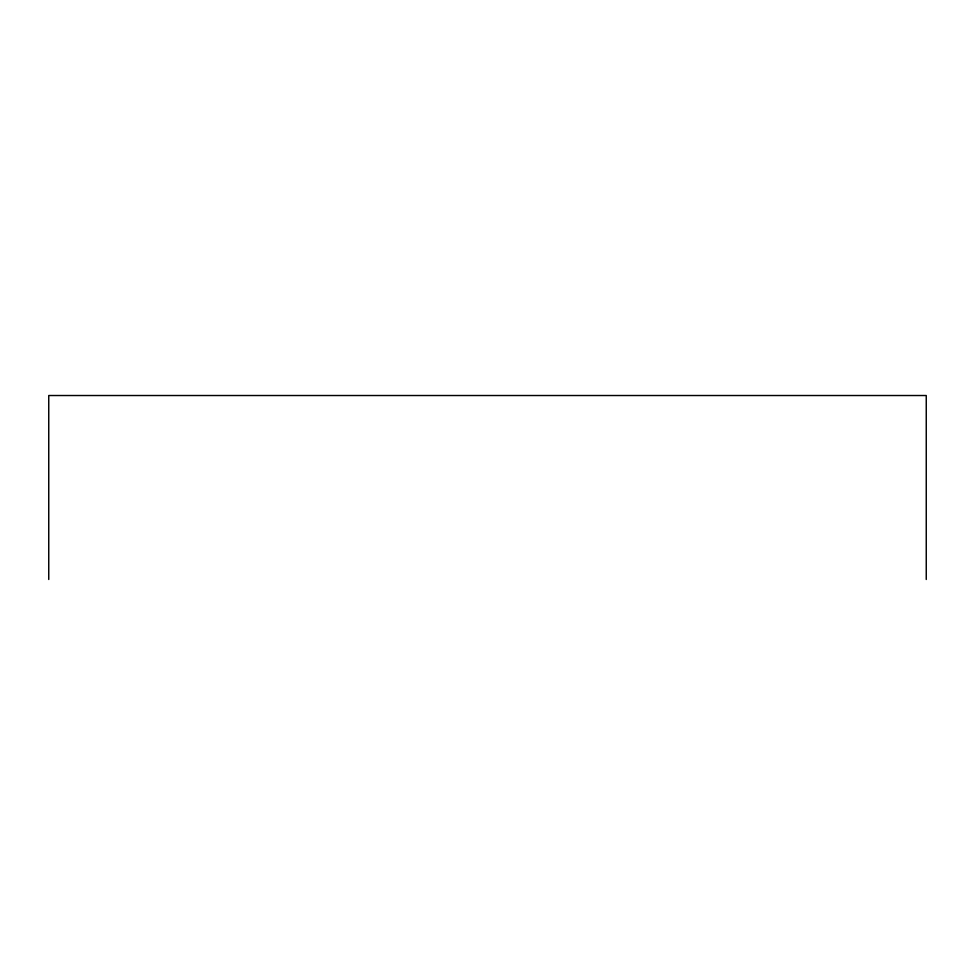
<?xml version="1.0" encoding="UTF-8"?>
<svg xmlns="http://www.w3.org/2000/svg" width="975" height="975" viewBox="0 0 975 975"><rect width="100%" height="100%" fill="white"/><g stroke="black" fill="none" stroke-linecap="round" stroke-linejoin="round"><path stroke-width="1.46" d="M926.25 579.479L926.25 395.521L48.75 395.521L48.75 579.479"/></g></svg>
